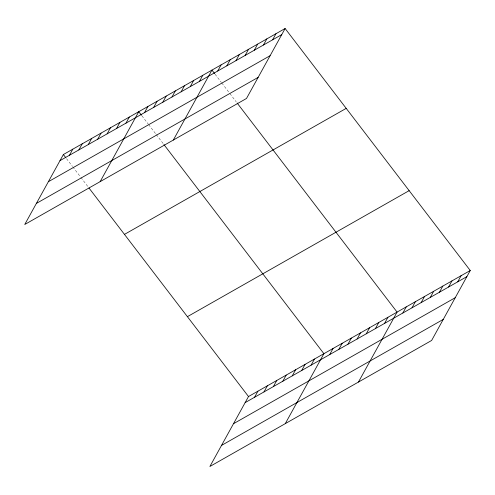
<?xml version="1.0" encoding="UTF-8"?>
<svg xmlns="http://www.w3.org/2000/svg" width="495" height="495" viewBox="0 0 495 495"><rect width="100%" height="100%" fill="white"/><g stroke="black" fill="none" stroke-linecap="round" stroke-linejoin="round"><path stroke-width="0.37" stroke-dasharray="2.48 1.86" d="M215.084 74.207L221.376 82.43M221.822 83.018L229.457 92.998M229.909 93.586L236.195 101.809M141.91 115.793L148.197 124.016M148.649 124.604L155.832 133.996M156.284 134.584L163.474 143.977M66.516 158.641L72.357 166.277M72.802 166.865L80.438 176.845M80.889 177.433L88.525 187.413"/><path stroke-width="0.74" d="M285.114 28.512L63.372 154.533L24.75 224.489L246.498 98.468L285.114 28.512L470.25 270.511L431.628 340.467L209.886 466.488L248.502 396.532L470.25 270.511M69.418 155.288L72.796 149.174M78.847 149.929L82.219 143.816M88.271 144.577L91.643 138.464M97.694 139.219L101.067 133.106M107.118 133.86L110.49 127.753M116.542 128.508L119.914 122.395M125.965 123.15L129.337 117.037M100.145 181.64L138.761 111.684L141.459 115.205M144.534 112.594L147.912 106.487M153.685 107.396L157.057 101.289M162.83 102.199L166.202 96.086M171.975 97.001L175.354 90.888M181.127 91.804L184.499 85.691M190.272 86.606L193.644 80.493M199.417 81.409L202.795 75.296M173.318 140.054L211.94 70.098L214.638 73.619M217.713 71.008L221.086 64.901M226.858 65.81L230.237 59.703M236.01 60.613L239.382 54.499M245.155 55.415L248.527 49.302M254.3 50.218L257.672 44.105M263.451 45.02L266.824 38.907M272.596 39.823L275.969 33.709M254.554 397.287L257.926 391.174M263.977 391.929L267.349 385.815M273.401 386.576L276.773 380.463M282.824 381.218L286.203 375.105M292.248 375.86L295.626 369.753M301.678 370.507L305.05 364.394M311.101 365.149L314.474 359.042M285.275 423.64L323.897 353.684L163.919 144.565M329.67 354.599L333.042 348.486M338.815 349.396L342.193 343.289M347.966 344.198L351.339 338.091M357.112 339.001L360.484 332.887M366.257 333.803L369.635 327.69M375.408 328.606L378.78 322.493M384.553 323.408L387.925 317.295M358.454 382.053L397.077 312.098L237.099 102.979M402.85 313.013L406.222 306.9M411.995 307.81L415.367 301.703M421.14 302.612L424.512 296.505M430.285 297.415L433.663 291.301M439.436 292.217L442.808 286.104M448.581 287.02L451.954 280.906M457.726 281.822L461.105 275.709M59.994 160.64L281.742 34.625M48.368 181.715L270.109 55.694M36.383 203.42L258.13 77.399M124.462 234.389L346.209 108.368M187.407 316.67L409.155 190.649M245.13 402.639L466.878 276.625M233.498 423.714L455.245 297.693M221.513 445.42L443.26 319.399M63.372 154.533L65.618 157.466M88.976 188.001L248.502 396.532"/></g></svg>
